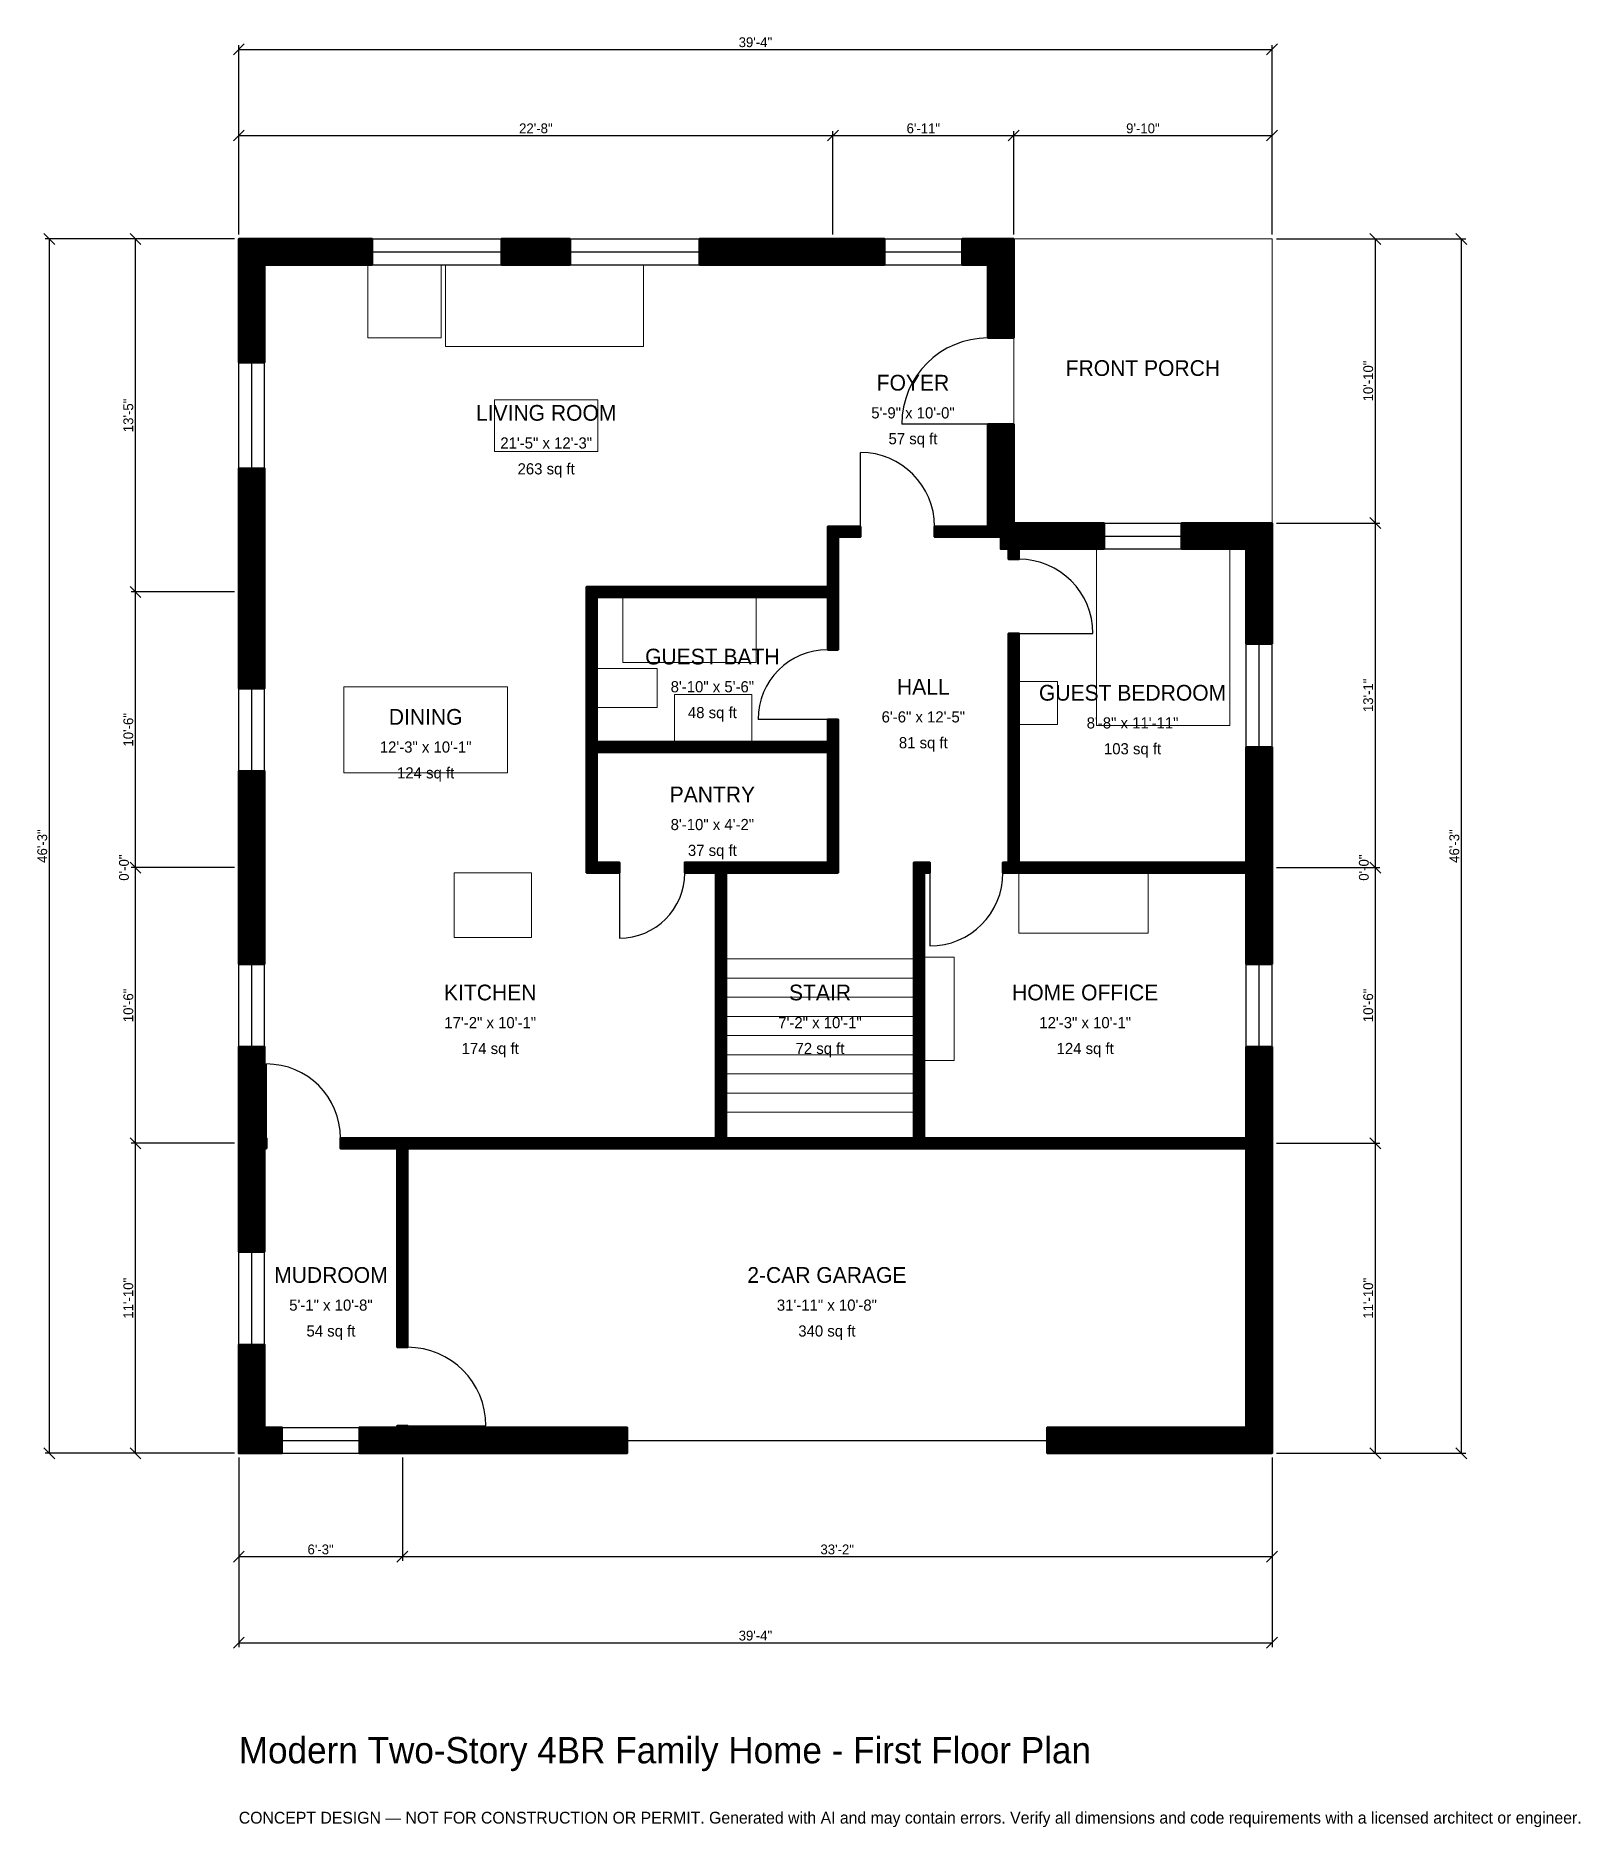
# Model space of a CAD drawing. Header units: inches. Extents: x -93 to 613, y -171 to 648.
import ezdxf
from ezdxf.enums import TextEntityAlignment as Align

# ---------------------------------------------------------------- set-up
doc = ezdxf.new("R2010")
doc.units = ezdxf.units.IN
doc.header["$MEASUREMENT"] = 0
doc.linetypes.add('DASHED', pattern=[0.6, 0.5, -0.1])
for name, color, linetype, lineweight in [('A-ANNO-DIMS', 1, 'Continuous', 13), ('A-ANNO-TEXT', 7, 'Continuous', 18), ('A-AREA-IDEN', 7, 'Continuous', 18), ('A-DOOR', 2, 'Continuous', 25), ('A-FLOR-FIXT', 9, 'Continuous', 13), ('A-FLOR-STRS', 3, 'Continuous', 18), ('A-FURN', 9, 'Continuous', 13), ('A-GLAZ', 4, 'Continuous', 25), ('A-SITE-PAVE', 8, 'Continuous', 13), ('A-WALL', 7, 'Continuous', 50), ('A-WALL-PATT', 8, 'Continuous', 13)]:
    doc.layers.add(name, color=color, linetype=linetype, lineweight=lineweight)
doc.dimstyles.new('PLAN', dxfattribs={"dimtxt": 4.5, "dimasz": 3, "dimexe": 2, "dimexo": 2, "dimgap": 1, "dimtad": 1, "dimdec": 0, "dimlunit": 4, "dimtsz": 2.5, "dimcen": 2.5, "dimclrd": 1, "dimclre": 1, "dimazin": 3, "dimtfac": 1, "dimtmove": 0, "dimatfit": 3})

msp = doc.modelspace()

# ---------------------------------------------------------------- hatches: boundary and pattern name
at = {"layer": 'A-WALL-PATT'}
h = msp.add_hatch(dxfattribs=at)
h.set_pattern_fill('ANSI31', color=8, scale=0.8)
h.paths.add_polyline_path([(68.8976, 0), (55.1181, 0), (55.1181, 11.811), (68.8976, 11.811), (72.4409, 11.811), (72.4409, 12.5984), (77.1654, 12.5984), (77.1654, 11.811), (80.7087, 11.811), (177.5591, 11.811), (177.5591, 0), (80.7087, 0), (77.1654, 0), (77.1654, 0), (72.4409, 0), (72.4409, 0), (68.8976, 0)])
h.paths.add_polyline_path([(11.811, 0), (11.811, 0), (0, 0), (0, 0), (0, 0), (0, 11.811), (0, 11.811), (0, 49.6063), (11.811, 49.6063), (11.811, 11.811), (19.685, 11.811), (19.685, 0), (11.811, 0)])
h.paths.add_polyline_path([(0, 135.8268), (0, 139.3701), (0, 139.3701), (0, 144.0945), (0, 144.0945), (0, 147.6378), (0, 185.8268), (11.811, 185.8268), (11.811, 147.6378), (11.811, 144.0945), (12.5984, 144.0945), (12.5984, 139.3701), (11.811, 139.3701), (11.811, 135.8268), (11.811, 92.126), (0, 92.126), (0, 135.8268)])
h.paths.add_polyline_path([(0, 261.811), (0, 273.622), (0, 311.811), (11.811, 311.811), (11.811, 273.622), (11.811, 261.811), (11.811, 223.622), (0, 223.622), (0, 261.811)])
h.paths.add_polyline_path([(0, 387.7953), (0, 399.6063), (0, 450.1968), (11.811, 450.1968), (11.811, 399.6063), (11.811, 387.7953), (11.811, 349.6063), (0, 349.6063), (0, 387.7953)])
h.paths.add_polyline_path([(0, 543.3071), (0, 543.3071), (0, 555.1181), (0, 555.1181), (0, 555.1181), (11.811, 555.1181), (11.811, 555.1181), (61.0236, 555.1181), (61.0236, 543.3071), (11.811, 543.3071), (11.811, 498.622), (0, 498.622), (0, 543.3071)])
h.paths.add_polyline_path([(151.5748, 555.1181), (151.5748, 543.3071), (120.0787, 543.3071), (120.0787, 555.1181), (151.5748, 555.1181)])
h.paths.add_polyline_path([(265.748, 555.1181), (277.5591, 555.1181), (295.2756, 555.1181), (295.2756, 543.3071), (277.5591, 543.3071), (265.748, 543.3071), (210.6299, 543.3071), (210.6299, 555.1181), (265.748, 555.1181)])
h.paths.add_polyline_path([(342.5197, 555.1181), (342.5197, 555.1181), (354.3307, 555.1181), (354.3307, 555.1181), (354.3307, 555.1181), (354.3307, 543.3071), (354.3307, 543.3071), (354.3307, 509.8425), (342.5197, 509.8425), (342.5197, 543.3071), (330.7087, 543.3071), (330.7087, 555.1181), (342.5197, 555.1181)])
h.paths.add_polyline_path([(354.3307, 427.5591), (354.3307, 427.5591), (354.3307, 425.1969), (356.6929, 425.1969), (356.6929, 425.1968), (395.6693, 425.1968), (395.6693, 413.3858), (356.6929, 413.3858), (356.6929, 408.6614), (351.9685, 408.6614), (351.9685, 413.3858), (348.4252, 413.3858), (348.4252, 418.8976), (318.1102, 418.8976), (318.1102, 423.622), (342.5197, 423.622), (342.5197, 470.4724), (354.3307, 470.4724), (354.3307, 427.5591)])
h.paths.add_polyline_path([(460.6299, 425.1968), (460.6299, 425.1969), (472.4409, 425.1969), (472.4409, 425.1968), (472.441, 425.1968), (472.441, 413.3858), (472.4409, 413.3858), (472.4409, 370.0787), (460.6299, 370.0787), (460.6299, 413.3858), (431.1024, 413.3858), (431.1024, 425.1968), (460.6299, 425.1968)])
h.paths.add_polyline_path([(472.4409, 273.622), (472.4409, 270.0787), (472.441, 270.0787), (472.441, 265.3543), (472.4409, 265.3543), (472.4409, 261.811), (472.4409, 223.622), (460.6299, 223.622), (460.6299, 261.811), (460.6299, 265.3543), (356.6929, 265.3543), (351.9685, 265.3543), (349.4094, 265.3543), (349.4094, 270.0787), (351.9685, 270.0787), (351.9685, 374.8031), (356.6929, 374.8031), (356.6929, 270.0787), (460.6299, 270.0787), (460.6299, 273.622), (460.6299, 322.8346), (472.4409, 322.8346), (472.4409, 273.622)])
h.paths.add_polyline_path([(472.4409, 147.6378), (472.4409, 144.0945), (472.441, 144.0945), (472.441, 139.3701), (472.4409, 139.3701), (472.4409, 135.8268), (472.4409, 11.811), (472.441, 11.811), (472.441, 0), (472.4409, 0), (472.4409, 0), (460.6299, 0), (460.6299, 0), (369.685, 0), (369.685, 11.811), (460.6299, 11.811), (460.6299, 135.8268), (460.6299, 139.3701), (313.3858, 139.3701), (308.6614, 139.3701), (308.6614, 139.3701), (222.8346, 139.3701), (218.1102, 139.3701), (77.1654, 139.3701), (77.1654, 48.4252), (72.4409, 48.4252), (72.4409, 139.3701), (46.4567, 139.3701), (46.4567, 144.0945), (72.4409, 144.0945), (77.1654, 144.0945), (218.1102, 144.0945), (218.1102, 265.3543), (203.937, 265.3543), (203.937, 270.0787), (218.1102, 270.0787), (218.1102, 270.0787), (222.8346, 270.0787), (269.2913, 270.0787), (269.2913, 320.4724), (163.7795, 320.4724), (163.7795, 270.0787), (174.0157, 270.0787), (174.0157, 265.3543), (163.7795, 265.3543), (159.0551, 265.3543), (159.0551, 270.0787), (159.0551, 320.4724), (159.0551, 325.1969), (159.0551, 391.3386), (159.0551, 396.063), (163.7795, 396.063), (269.2913, 396.063), (269.2913, 396.063), (269.2913, 418.8976), (269.2913, 423.622), (274.0157, 423.622), (284.252, 423.622), (284.252, 418.8976), (274.0157, 418.8976), (274.0157, 391.3386), (274.0157, 391.3386), (274.0157, 367.3228), (269.2913, 367.3228), (269.2913, 391.3386), (163.7795, 391.3386), (163.7795, 325.1969), (269.2913, 325.1969), (269.2913, 335.4331), (274.0157, 335.4331), (274.0157, 325.1969), (274.0157, 320.4724), (274.0157, 270.0787), (274.0157, 265.3543), (274.0157, 265.3543), (269.2913, 265.3543), (269.2913, 265.3543), (222.8346, 265.3543), (222.8346, 265.3543), (222.8346, 144.0945), (308.6614, 144.0945), (308.6614, 270.0787), (313.3858, 270.0787), (313.3858, 270.0787), (315.9449, 270.0787), (315.9449, 265.3543), (313.3858, 265.3543), (313.3858, 144.0945), (460.6299, 144.0945), (460.6299, 147.6378), (460.6299, 185.8268), (472.4409, 185.8268), (472.4409, 147.6378)])

# ---------------------------------------------------------------- linework, layer by layer
at = {"layer": 'A-DOOR'}
for p, q in [((342.5197, 470.4724), (303.1496, 470.4724)), ((284.252, 423.622), (284.252, 457.4803)), ((356.6929, 374.8031), (390.5512, 374.8031)), ((269.2913, 335.4331), (237.4016, 335.4331)), ((174.0157, 265.3543), (174.0157, 235.4331)), ((315.9449, 265.3543), (315.9449, 231.8898)), ((12.5984, 144.0945), (12.5984, 177.9528)), ((77.1654, 12.5984), (112.9921, 12.5984))]:
    msp.add_line(p, q, dxfattribs=at)
at = {"layer": 'A-DOOR', "linetype": 'DASHED'}
msp.add_line((177.5591, 5.9055), (369.685, 5.9055), dxfattribs=at)
at = {"layer": 'A-DOOR'}
for centre, radius, start, end in [((342.5197, 470.4724), 39.3701, 90, 180), ((284.252, 423.622), 33.8583, 0, 90), ((356.6929, 374.8031), 33.8583, 0, 90), ((269.2913, 335.4331), 31.8898, 90, 180), ((174.0157, 265.3543), 29.9213, 270, 360), ((315.9449, 265.3543), 33.4646, 270, 360), ((12.5984, 144.0945), 33.8583, 0, 90), ((77.1654, 12.5984), 35.8268, 0, 90)]:
    msp.add_arc(centre, radius, start, end, dxfattribs=at)
at = {"layer": 'A-FLOR-FIXT'}
for points in [[(175.5906, 361.4173), (236.6142, 361.4173), (236.6142, 391.3386), (175.5906, 391.3386)], [(163.7795, 340.9449), (191.3386, 340.9449), (191.3386, 358.6614), (163.7795, 358.6614)], [(199.2126, 325.1969), (234.6457, 325.1969), (234.6457, 346.8504), (199.2126, 346.8504)]]:
    msp.add_lwpolyline(points, close=True, dxfattribs=at)
at = {"layer": 'A-FLOR-STRS'}
for p, q in [((222.8346, 225.9843), (308.6614, 225.9843)), ((222.8346, 217.2244), (308.6614, 217.2244)), ((222.8346, 208.4646), (308.6614, 208.4646)), ((222.8346, 199.7047), (308.6614, 199.7047)), ((222.8346, 190.9449), (308.6614, 190.9449)), ((222.8346, 182.185), (308.6614, 182.185)), ((222.8346, 173.4252), (308.6614, 173.4252)), ((222.8346, 164.6654), (308.6614, 164.6654)), ((222.8346, 155.9055), (308.6614, 155.9055))]:
    msp.add_line(p, q, dxfattribs=at)
at = {"layer": 'A-FURN'}
for points in [[(59.0551, 509.8425), (92.5197, 509.8425), (92.5197, 543.3071), (59.0551, 543.3071)], [(94.4882, 505.9055), (185.0394, 505.9055), (185.0394, 543.3071), (94.4882, 543.3071)], [(116.9291, 457.874), (164.1732, 457.874), (164.1732, 481.4961), (116.9291, 481.4961)], [(392.126, 332.6772), (453.1496, 332.6772), (453.1496, 413.3858), (392.126, 413.3858)], [(356.6929, 333.0709), (374.4094, 333.0709), (374.4094, 352.7559), (356.6929, 352.7559)], [(48.0315, 311.0236), (122.8346, 311.0236), (122.8346, 350.3937), (48.0315, 350.3937)], [(98.4252, 235.8268), (133.8583, 235.8268), (133.8583, 265.3543), (98.4252, 265.3543)], [(356.6929, 237.7953), (415.748, 237.7953), (415.748, 265.3543), (356.6929, 265.3543)], [(313.3858, 179.5276), (327.1654, 179.5276), (327.1654, 226.7717), (313.3858, 226.7717)]]:
    msp.add_lwpolyline(points, close=True, dxfattribs=at)
at = {"layer": 'A-GLAZ'}
for p, q in [((61.0236, 555.1181), (120.0787, 555.1181)), ((61.0236, 549.2126), (120.0787, 549.2126)), ((151.5748, 555.1181), (210.6299, 555.1181)), ((151.5748, 549.2126), (210.6299, 549.2126)), ((295.2756, 555.1181), (330.7087, 555.1181)), ((295.2756, 549.2126), (330.7087, 549.2126)), ((61.0236, 543.3071), (120.0787, 543.3071)), ((151.5748, 543.3071), (210.6299, 543.3071)), ((295.2756, 543.3071), (330.7087, 543.3071)), ((0, 450.1968), (0, 498.622)), ((5.9055, 450.1968), (5.9055, 498.622)), ((11.811, 450.1968), (11.811, 498.622)), ((395.6693, 425.1968), (431.1024, 425.1968)), ((395.6693, 419.2913), (431.1024, 419.2913)), ((395.6693, 413.3858), (431.1024, 413.3858)), ((460.6299, 322.8346), (460.6299, 370.0787)), ((466.5354, 322.8346), (466.5354, 370.0787)), ((472.4409, 322.8346), (472.4409, 370.0787)), ((0, 311.811), (0, 349.6063)), ((5.9055, 311.811), (5.9055, 349.6063)), ((11.811, 311.811), (11.811, 349.6063)), ((0, 185.8268), (0, 223.622)), ((5.9055, 185.8268), (5.9055, 223.622)), ((11.811, 185.8268), (11.811, 223.622)), ((460.6299, 185.8268), (460.6299, 223.622)), ((466.5354, 185.8268), (466.5354, 223.622)), ((472.4409, 185.8268), (472.4409, 223.622)), ((0, 49.6063), (0, 92.126)), ((5.9055, 49.6063), (5.9055, 92.126)), ((11.811, 49.6063), (11.811, 92.126)), ((19.685, 11.811), (55.1181, 11.811)), ((19.685, 5.9055), (55.1181, 5.9055)), ((19.685, 0), (55.1181, 0))]:
    msp.add_line(p, q, dxfattribs=at)
at = {"layer": 'A-SITE-PAVE', "linetype": 'DASHED'}
msp.add_lwpolyline([(354.3307, 425.1968), (472.4409, 425.1968), (472.4409, 555.1181), (354.3307, 555.1181)], close=True, dxfattribs=at)
at = {"layer": 'A-WALL'}
for points in [[(0, 543.3071), (0, 543.3071), (0, 555.1181), (0, 555.1181), (0, 555.1181), (11.811, 555.1181), (11.811, 555.1181), (61.0236, 555.1181), (61.0236, 543.3071), (11.811, 543.3071), (11.811, 498.622), (0, 498.622), (0, 543.3071)], [(151.5748, 555.1181), (151.5748, 543.3071), (120.0787, 543.3071), (120.0787, 555.1181), (151.5748, 555.1181)], [(265.748, 555.1181), (277.5591, 555.1181), (295.2756, 555.1181), (295.2756, 543.3071), (277.5591, 543.3071), (265.748, 543.3071), (210.6299, 543.3071), (210.6299, 555.1181), (265.748, 555.1181)], [(342.5197, 555.1181), (342.5197, 555.1181), (354.3307, 555.1181), (354.3307, 555.1181), (354.3307, 555.1181), (354.3307, 543.3071), (354.3307, 543.3071), (354.3307, 509.8425), (342.5197, 509.8425), (342.5197, 543.3071), (330.7087, 543.3071), (330.7087, 555.1181), (342.5197, 555.1181)], [(354.3307, 427.5591), (354.3307, 427.5591), (354.3307, 425.1969), (356.6929, 425.1969), (356.6929, 425.1968), (395.6693, 425.1968), (395.6693, 413.3858), (356.6929, 413.3858), (356.6929, 408.6614), (351.9685, 408.6614), (351.9685, 413.3858), (348.4252, 413.3858), (348.4252, 418.8976), (318.1102, 418.8976), (318.1102, 423.622), (342.5197, 423.622), (342.5197, 470.4724), (354.3307, 470.4724), (354.3307, 427.5591)], [(0, 387.7953), (0, 399.6063), (0, 450.1968), (11.811, 450.1968), (11.811, 399.6063), (11.811, 387.7953), (11.811, 349.6063), (0, 349.6063), (0, 387.7953)], [(472.4409, 147.6378), (472.4409, 144.0945), (472.441, 144.0945), (472.441, 139.3701), (472.4409, 139.3701), (472.4409, 135.8268), (472.4409, 11.811), (472.441, 11.811), (472.441, 0), (472.4409, 0), (472.4409, 0), (460.6299, 0), (460.6299, 0), (369.685, 0), (369.685, 11.811), (460.6299, 11.811), (460.6299, 135.8268), (460.6299, 139.3701), (313.3858, 139.3701), (308.6614, 139.3701), (308.6614, 139.3701), (222.8346, 139.3701), (218.1102, 139.3701), (77.1654, 139.3701), (77.1654, 48.4252), (72.4409, 48.4252), (72.4409, 139.3701), (46.4567, 139.3701), (46.4567, 144.0945), (72.4409, 144.0945), (77.1654, 144.0945), (218.1102, 144.0945), (218.1102, 265.3543), (203.937, 265.3543), (203.937, 270.0787), (218.1102, 270.0787), (218.1102, 270.0787), (222.8346, 270.0787), (269.2913, 270.0787), (269.2913, 320.4724), (163.7795, 320.4724), (163.7795, 270.0787), (174.0157, 270.0787), (174.0157, 265.3543), (163.7795, 265.3543), (159.0551, 265.3543), (159.0551, 270.0787), (159.0551, 320.4724), (159.0551, 325.1969), (159.0551, 391.3386), (159.0551, 396.063), (163.7795, 396.063), (269.2913, 396.063), (269.2913, 396.063), (269.2913, 418.8976), (269.2913, 423.622), (274.0157, 423.622), (284.252, 423.622), (284.252, 418.8976), (274.0157, 418.8976), (274.0157, 391.3386), (274.0157, 391.3386), (274.0157, 367.3228), (269.2913, 367.3228), (269.2913, 391.3386), (163.7795, 391.3386), (163.7795, 325.1969), (269.2913, 325.1969), (269.2913, 335.4331), (274.0157, 335.4331), (274.0157, 325.1969), (274.0157, 320.4724), (274.0157, 270.0787), (274.0157, 265.3543), (274.0157, 265.3543), (269.2913, 265.3543), (269.2913, 265.3543), (222.8346, 265.3543), (222.8346, 265.3543), (222.8346, 144.0945), (308.6614, 144.0945), (308.6614, 270.0787), (313.3858, 270.0787), (313.3858, 270.0787), (315.9449, 270.0787), (315.9449, 265.3543), (313.3858, 265.3543), (313.3858, 144.0945), (460.6299, 144.0945), (460.6299, 147.6378), (460.6299, 185.8268), (472.4409, 185.8268), (472.4409, 147.6378)], [(460.6299, 425.1968), (460.6299, 425.1969), (472.4409, 425.1969), (472.4409, 425.1968), (472.441, 425.1968), (472.441, 413.3858), (472.4409, 413.3858), (472.4409, 370.0787), (460.6299, 370.0787), (460.6299, 413.3858), (431.1024, 413.3858), (431.1024, 425.1968), (460.6299, 425.1968)], [(472.4409, 273.622), (472.4409, 270.0787), (472.441, 270.0787), (472.441, 265.3543), (472.4409, 265.3543), (472.4409, 261.811), (472.4409, 223.622), (460.6299, 223.622), (460.6299, 261.811), (460.6299, 265.3543), (356.6929, 265.3543), (351.9685, 265.3543), (349.4094, 265.3543), (349.4094, 270.0787), (351.9685, 270.0787), (351.9685, 374.8031), (356.6929, 374.8031), (356.6929, 270.0787), (460.6299, 270.0787), (460.6299, 273.622), (460.6299, 322.8346), (472.4409, 322.8346), (472.4409, 273.622)], [(0, 261.811), (0, 273.622), (0, 311.811), (11.811, 311.811), (11.811, 273.622), (11.811, 261.811), (11.811, 223.622), (0, 223.622), (0, 261.811)], [(0, 135.8268), (0, 139.3701), (0, 139.3701), (0, 144.0945), (0, 144.0945), (0, 147.6378), (0, 185.8268), (11.811, 185.8268), (11.811, 147.6378), (11.811, 144.0945), (12.5984, 144.0945), (12.5984, 139.3701), (11.811, 139.3701), (11.811, 135.8268), (11.811, 92.126), (0, 92.126), (0, 135.8268)], [(11.811, 0), (11.811, 0), (0, 0), (0, 0), (0, 0), (0, 11.811), (0, 11.811), (0, 49.6063), (11.811, 49.6063), (11.811, 11.811), (19.685, 11.811), (19.685, 0), (11.811, 0)], [(68.8976, 0), (55.1181, 0), (55.1181, 11.811), (68.8976, 11.811), (72.4409, 11.811), (72.4409, 12.5984), (77.1654, 12.5984), (77.1654, 11.811), (80.7087, 11.811), (177.5591, 11.811), (177.5591, 0), (80.7087, 0), (77.1654, 0), (77.1654, 0), (72.4409, 0), (72.4409, 0), (68.8976, 0)]]:
    msp.add_lwpolyline(points, close=True, dxfattribs=at)

# ---------------------------------------------------------------- texts
at = {"layer": 'A-ANNO-TEXT'}
for s, height, p in [('Modern Two-Story 4BR Family Home - First Floor Plan', 12, (0, -141.7323)), ('CONCEPT DESIGN — NOT FOR CONSTRUCTION OR PERMIT. Generated with AI and may contain errors. Verify all dimensions and code requirements with a licensed architect or engineer.', 5.4, (0, -169.2913))]:
    msp.add_text(s, height=height, dxfattribs=at).set_placement(p)
at = {"layer": 'A-AREA-IDEN'}
for s, height, p in [('FRONT PORCH', 7.2, (413.3858, 496.063)), ('FOYER', 7.2, (308.2677, 489.3701)), ('LIVING ROOM', 7.2, (140.5512, 475.5906)), ('5\'-9" x 10\'-0"', 5.1, (308.2677, 475.5906)), ('21\'-5" x 12\'-3"', 5.1, (140.5512, 461.811)), ('57 sq ft', 5.1, (308.2677, 463.7795)), ('263 sq ft', 5.1, (140.5512, 450)), ('GUEST BATH', 7.2, (216.5354, 364.1732)), ('8\'-10" x 5\'-6"', 5.1, (216.5354, 350.3937)), ('HALL', 7.2, (312.9921, 350.3937)), ('GUEST BEDROOM', 7.2, (408.6614, 347.6378)), ('DINING', 7.2, (85.4331, 336.6142)), ('48 sq ft', 5.1, (216.5354, 338.5827)), ('6\'-6" x 12\'-5"', 5.1, (312.9921, 336.6142)), ('8\'-8" x 11\'-11"', 5.1, (408.6614, 333.8583)), ('81 sq ft', 5.1, (312.9921, 324.8031)), ('12\'-3" x 10\'-1"', 5.1, (85.4331, 322.8346)), ('103 sq ft', 5.1, (408.6614, 322.0472)), ('124 sq ft', 5.1, (85.4331, 311.0236)), ('PANTRY', 7.2, (216.5354, 301.1811)), ('8\'-10" x 4\'-2"', 5.1, (216.5354, 287.4016)), ('37 sq ft', 5.1, (216.5354, 275.5906)), ('KITCHEN', 7.2, (114.9606, 210.6299)), ('STAIR', 7.2, (265.748, 210.6299)), ('HOME OFFICE', 7.2, (387.0079, 210.6299)), ('17\'-2" x 10\'-1"', 5.1, (114.9606, 196.8504)), ('7\'-2" x 10\'-1"', 5.1, (265.748, 196.8504)), ('12\'-3" x 10\'-1"', 5.1, (387.0079, 196.8504)), ('174 sq ft', 5.1, (114.9606, 185.0394)), ('72 sq ft', 5.1, (265.748, 185.0394)), ('124 sq ft', 5.1, (387.0079, 185.0394)), ('MUDROOM', 7.2, (42.126, 81.4961)), ('2-CAR GARAGE', 7.2, (268.8976, 81.4961)), ('5\'-1" x 10\'-8"', 5.1, (42.126, 67.7165)), ('31\'-11" x 10\'-8"', 5.1, (268.8976, 67.7165)), ('54 sq ft', 5.1, (42.126, 55.9055)), ('340 sq ft', 5.1, (268.8976, 55.9055))]:
    msp.add_text(s, height=height, dxfattribs=at).set_placement(p, align=Align.MIDDLE_CENTER)

# ---------------------------------------------------------------- dimensions: what is measured, and where the dimension line sits
at = {"layer": 'A-ANNO-DIMS'}
for base, p1, p2, text in [((0, 641.7323), (0, 555.1181), (472.4409, 555.1181), '39\'-4"'), ((0, 602.3622), (0, 555.1181), (271.6535, 555.1181), '22\'-8"'), ((271.6535, 602.3622), (271.6535, 555.1181), (354.3307, 555.1181), '6\'-11"'), ((354.3307, 602.3622), (354.3307, 555.1181), (472.4409, 555.1181), '9\'-10"'), ((0, -47.2441), (0, 0), (74.8031, 0), '6\'-3"'), ((0, -86.6142), (0, 0), (472.4409, 0), '39\'-4"'), ((74.8031, -47.2441), (74.8031, 0), (472.4409, 0), '33\'-2"')]:
    msp.add_linear_dim(base=base, p1=p1, p2=p2, text=text, dimstyle='PLAN', dxfattribs=at).render()
for base, p1, p2, text in [((-86.6142, 0), (0, 0), (0, 555.1181), '46\'-3"'), ((-47.2441, 393.7008), (0, 393.7008), (0, 555.1181), '13\'-5"'), ((519.685, 425.1968), (472.4409, 425.1968), (472.4409, 555.1181), '10\'-10"'), ((559.0551, 0), (472.4409, 0), (472.4409, 555.1181), '46\'-3"'), ((519.685, 267.7165), (472.4409, 267.7165), (472.4409, 425.1968), '13\'-1"'), ((-47.2441, 267.7165), (0, 267.7165), (0, 393.7008), '10\'-6"'), ((-47.2441, 267.7165), (0, 267.7165), (0, 267.7165), '0\'-0"'), ((519.685, 267.7165), (472.4409, 267.7165), (472.4409, 267.7165), '0\'-0"'), ((-47.2441, 141.7323), (0, 141.7323), (0, 267.7165), '10\'-6"'), ((519.685, 141.7323), (472.4409, 141.7323), (472.4409, 267.7165), '10\'-6"'), ((-47.2441, 0), (0, 0), (0, 141.7323), '11\'-10"'), ((519.685, 0), (472.4409, 0), (472.4409, 141.7323), '11\'-10"')]:
    msp.add_linear_dim(base=base, p1=p1, p2=p2, angle=90, text=text, dimstyle='PLAN', dxfattribs=at).render()

doc.saveas('drawing.dxf')
